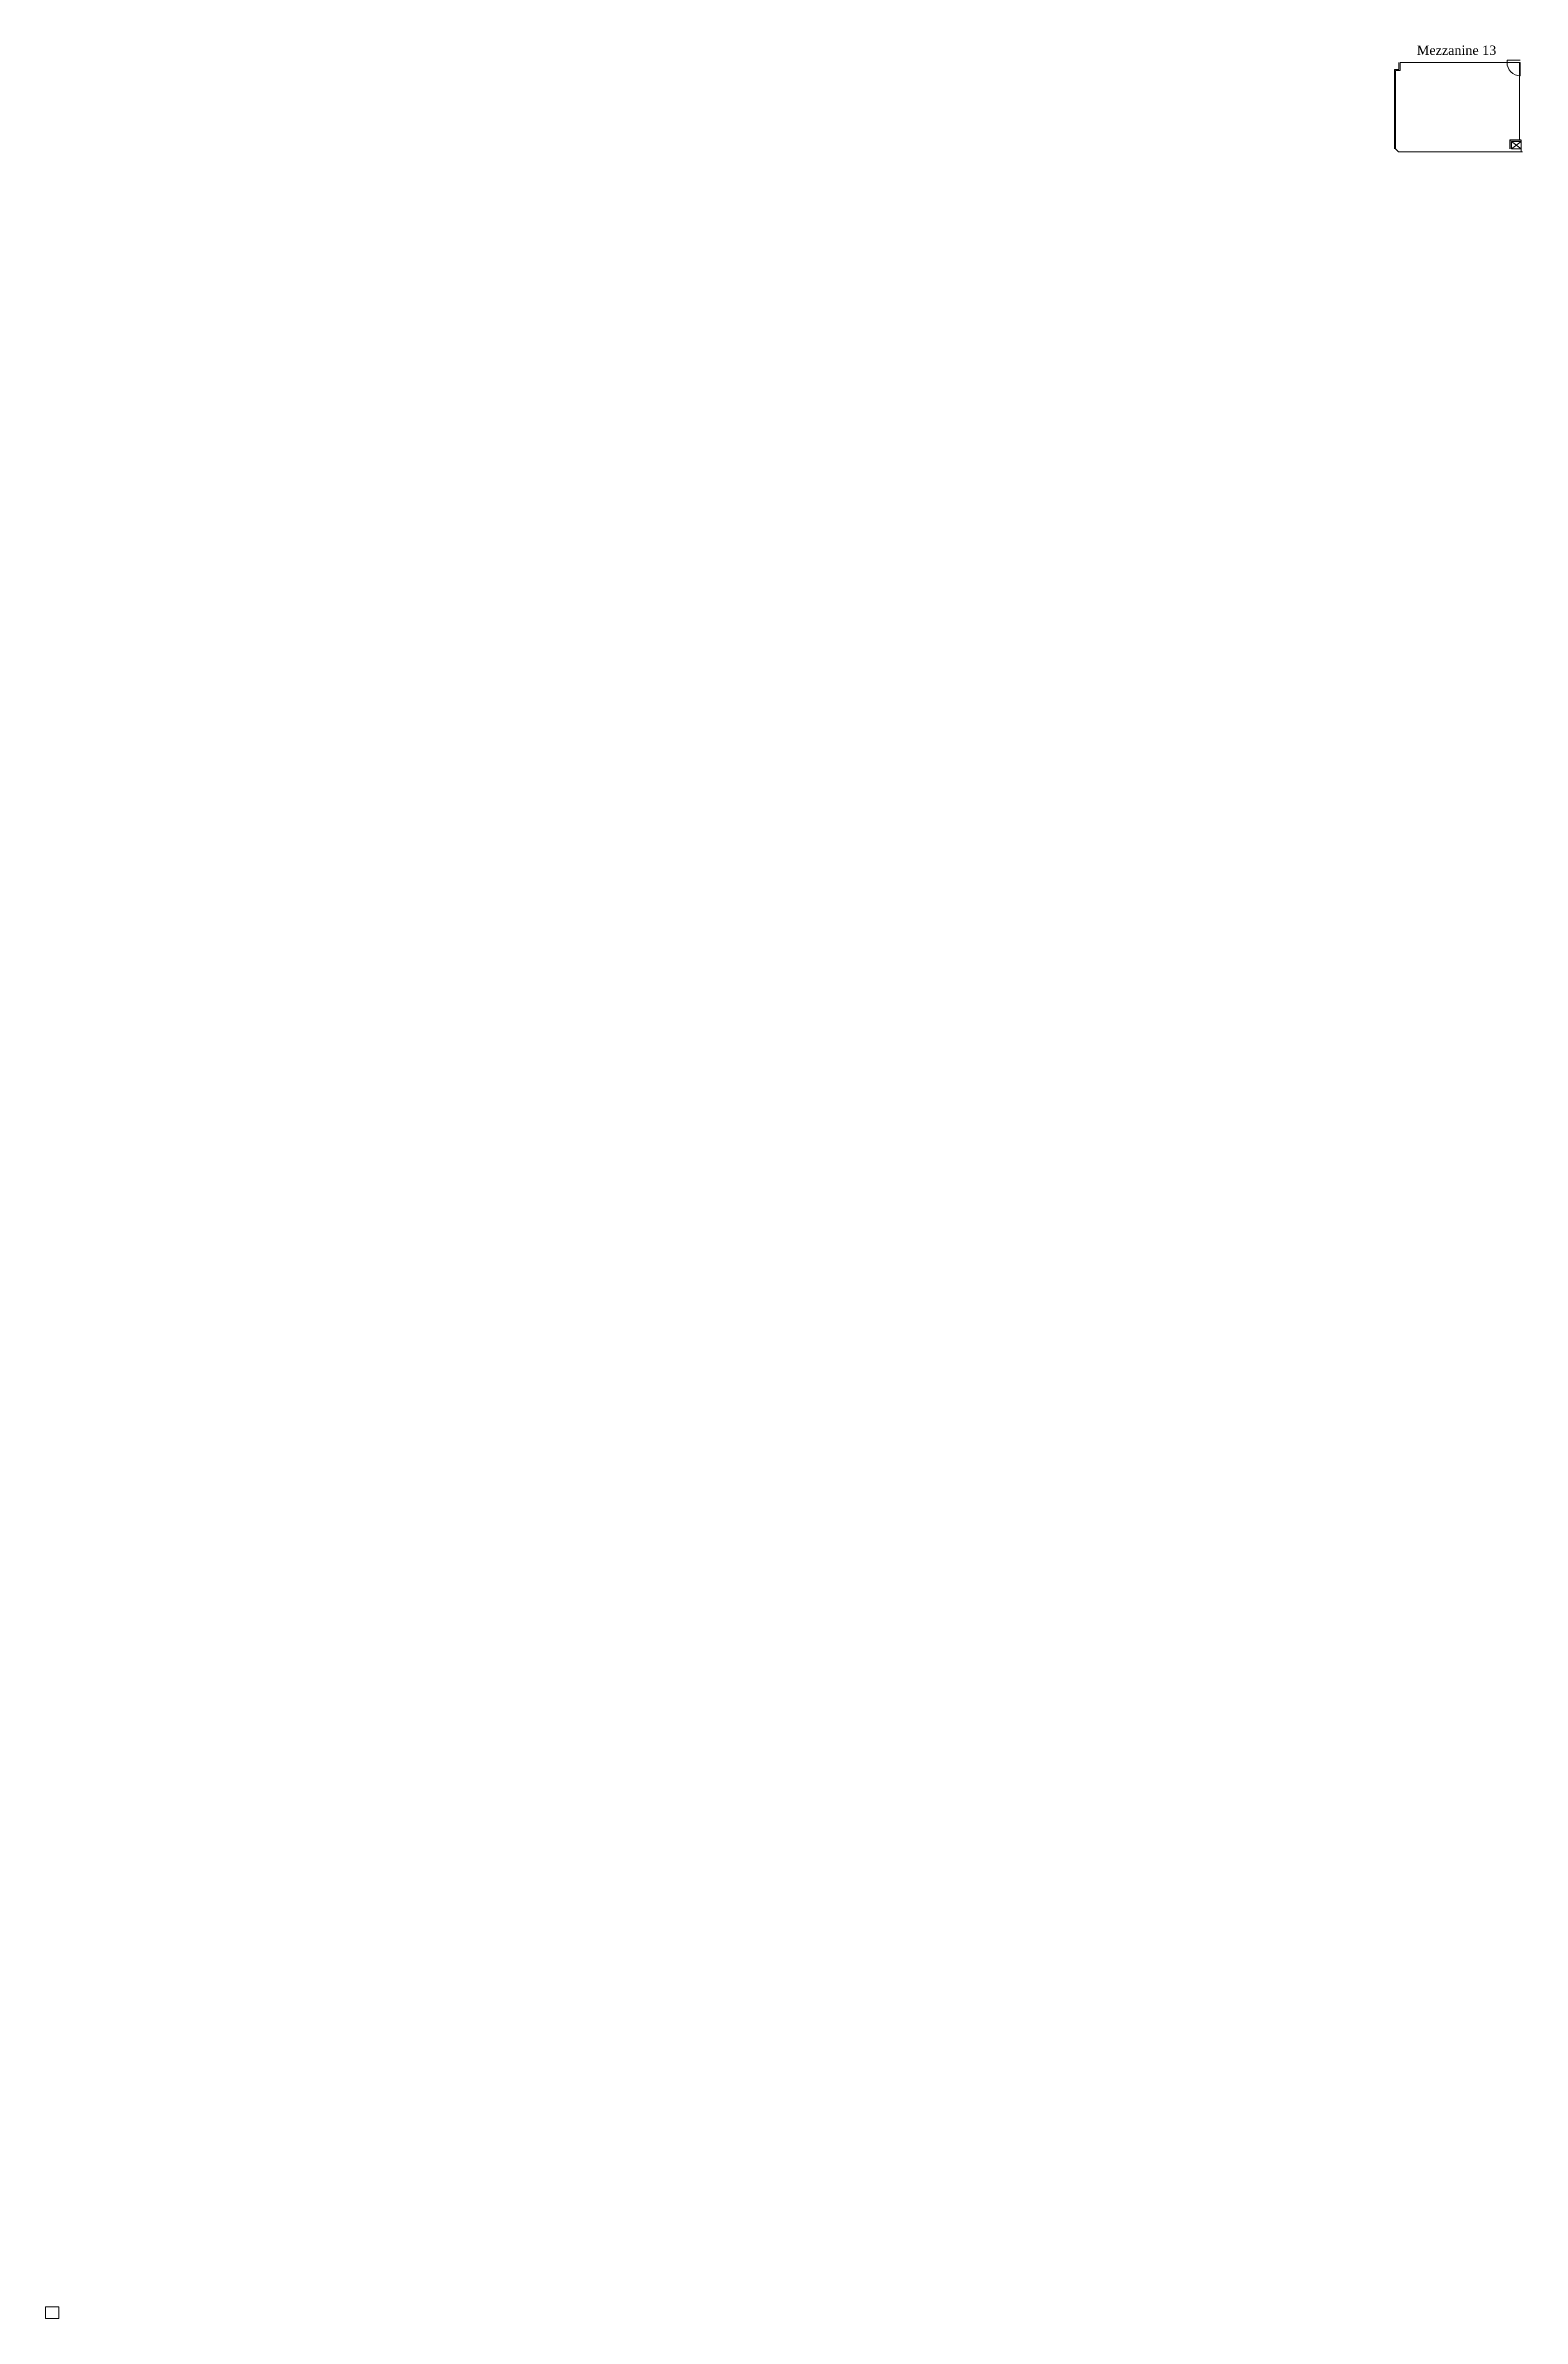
# Model space of a CAD drawing. Header units: inches. Extents: x -18 to 3985, y -12 to 6150.
import ezdxf

# ---------------------------------------------------------------- set-up
doc = ezdxf.new("R2010")
doc.units = ezdxf.units.IN
doc.header["$LTSCALE"] = 2.4
doc.header["$MEASUREMENT"] = 0
doc.layers.get('0').update_dxf_attribs({"lineweight": 15})
for name, color, linetype, lineweight in [('A-CONC-OPNG', 3, 'Continuous', 15), ('A-DOOR', 2, 'Continuous', 15), ('A-FLOR-EXJT', 8, 'Continuous', 15), ('A-WALL-FNSH', 251, 'Continuous', 15), ('A-WALL-FULL', 7, 'Continuous', 15), ('A-WALL-FULL-ACC', 6, 'Continuous', 15), ('A-WALL-HEAD', 14, 'Continuous', 15), ('None', 8, 'Continuous', 15)]:
    doc.layers.add(name, color=color, linetype=linetype, lineweight=lineweight)
doc.styles.add('Times New Roman (bold)', font='Times New Roman')

# ---------------------------------------------------------------- blocks, each defined once
blk = doc.blocks.new('Group-1')
at = {"color": 7, "linetype": 'Continuous', "lineweight": 15}
blk.add_lwpolyline([(144.8, 126.2, 0.414222), (180.8, 90.2), (180.8, 126.2), (179, 126.2), (179, 90.2)], format="xyb", dxfattribs=at)
blk = doc.blocks.new('Group-2-1')
at = {"layer": 'A-CONC-OPNG', "color": 7, "linetype": 'Continuous', "lineweight": 15}
blk.add_lwpolyline([(156.8, -107.8), (182.8, -107.8), (182.8, -87.8), (156.8, -87.8)], close=True, dxfattribs=at)
at = {"layer": 'A-FLOR-EXJT', "color": 7, "linetype": 'Continuous', "lineweight": 5}
for p, q in [((-145.2, 126.2), (144.8, 126.2)), ((179, 90.2), (179, -83.5)), ((-157.2, -107.8), (-149.2, -115.8)), ((182.8, -84.2), (182.8, -115.8))]:
    blk.add_line(p, q, dxfattribs=at)
at = {"layer": 'A-WALL-FNSH', "color": 7, "linetype": 'Continuous', "lineweight": 15}
for p in [(182.8, -83.5), (152.5, -107.8)]:
    blk.add_line(p, (152.5, -83.5), dxfattribs=at)
at = {"layer": 'A-WALL-FULL', "color": 7, "linetype": 'Continuous', "lineweight": 15}
for p, q in [((-148.2, 107.2), (-148.2, 126.2)), ((-145.2, 104.2), (-145.2, 126.2)), ((144.8, 132.2), (144.8, 126.2)), ((144.8, 132.2), (144.8, 126.2)), ((-160.2, 107.2), (-160.2, -107.8)), ((-160.2, 107.2), (-148.2, 107.2)), ((-157.2, 104.2), (-157.2, -107.8)), ((-157.2, 104.2), (-145.2, 104.2)), ((182.8, -84.2), (153.2, -84.2)), ((153.2, -107.8), (153.2, -84.2)), ((156.8, -107.8), (156.8, -87.8)), ((182.8, -87.8), (156.8, -87.8)), ((156.8, -87.8), (182.8, -107.8)), ((182.8, -87.8), (156.8, -107.8))]:
    blk.add_line(p, q, dxfattribs=at)
at = {"layer": 'A-WALL-FULL-ACC', "color": 7, "linetype": 'Continuous', "lineweight": 15}
blk.add_line((-149.2, -115.8), (186.8, -115.8), dxfattribs=at)
at = {"layer": 'A-WALL-HEAD', "color": 7, "linetype": 'Continuous', "lineweight": 15}
for p, q in [((180.8, 132.2), (144.8, 132.2)), ((180.8, 126.2), (144.8, 126.2))]:
    blk.add_line(p, q, dxfattribs=at)
at = {"layer": 'A-DOOR', "color": 7}
blk.add_blockref('Group-1', (0, 0), dxfattribs=at)

msp = doc.modelspace()

# ---------------------------------------------------------------- linework, layer by layer
at = {"layer": 'A-WALL-FULL', "color": 7, "linetype": 'Continuous', "lineweight": 15}
msp.add_lwpolyline([(-18, 19.3), (18, 19.3), (18, -12), (-18, -12)], close=True, dxfattribs=at)

# ---------------------------------------------------------------- block references
at = {"layer": 'None', "color": 7}
msp.add_blockref('Group-2-1', (3798.3, 5977.5), dxfattribs=at)

# ---------------------------------------------------------------- texts
at = {"layer": 'A-FLOR-EXJT', "color": 7, "insert": (3698.7, 6149.6), "char_height": 25.278, "attachment_point": 1, "line_spacing_factor": 1.049861, "style": 'Times New Roman (bold)'}
msp.add_mtext('Mezzanine 13', dxfattribs=at)

doc.saveas('drawing.dxf')
